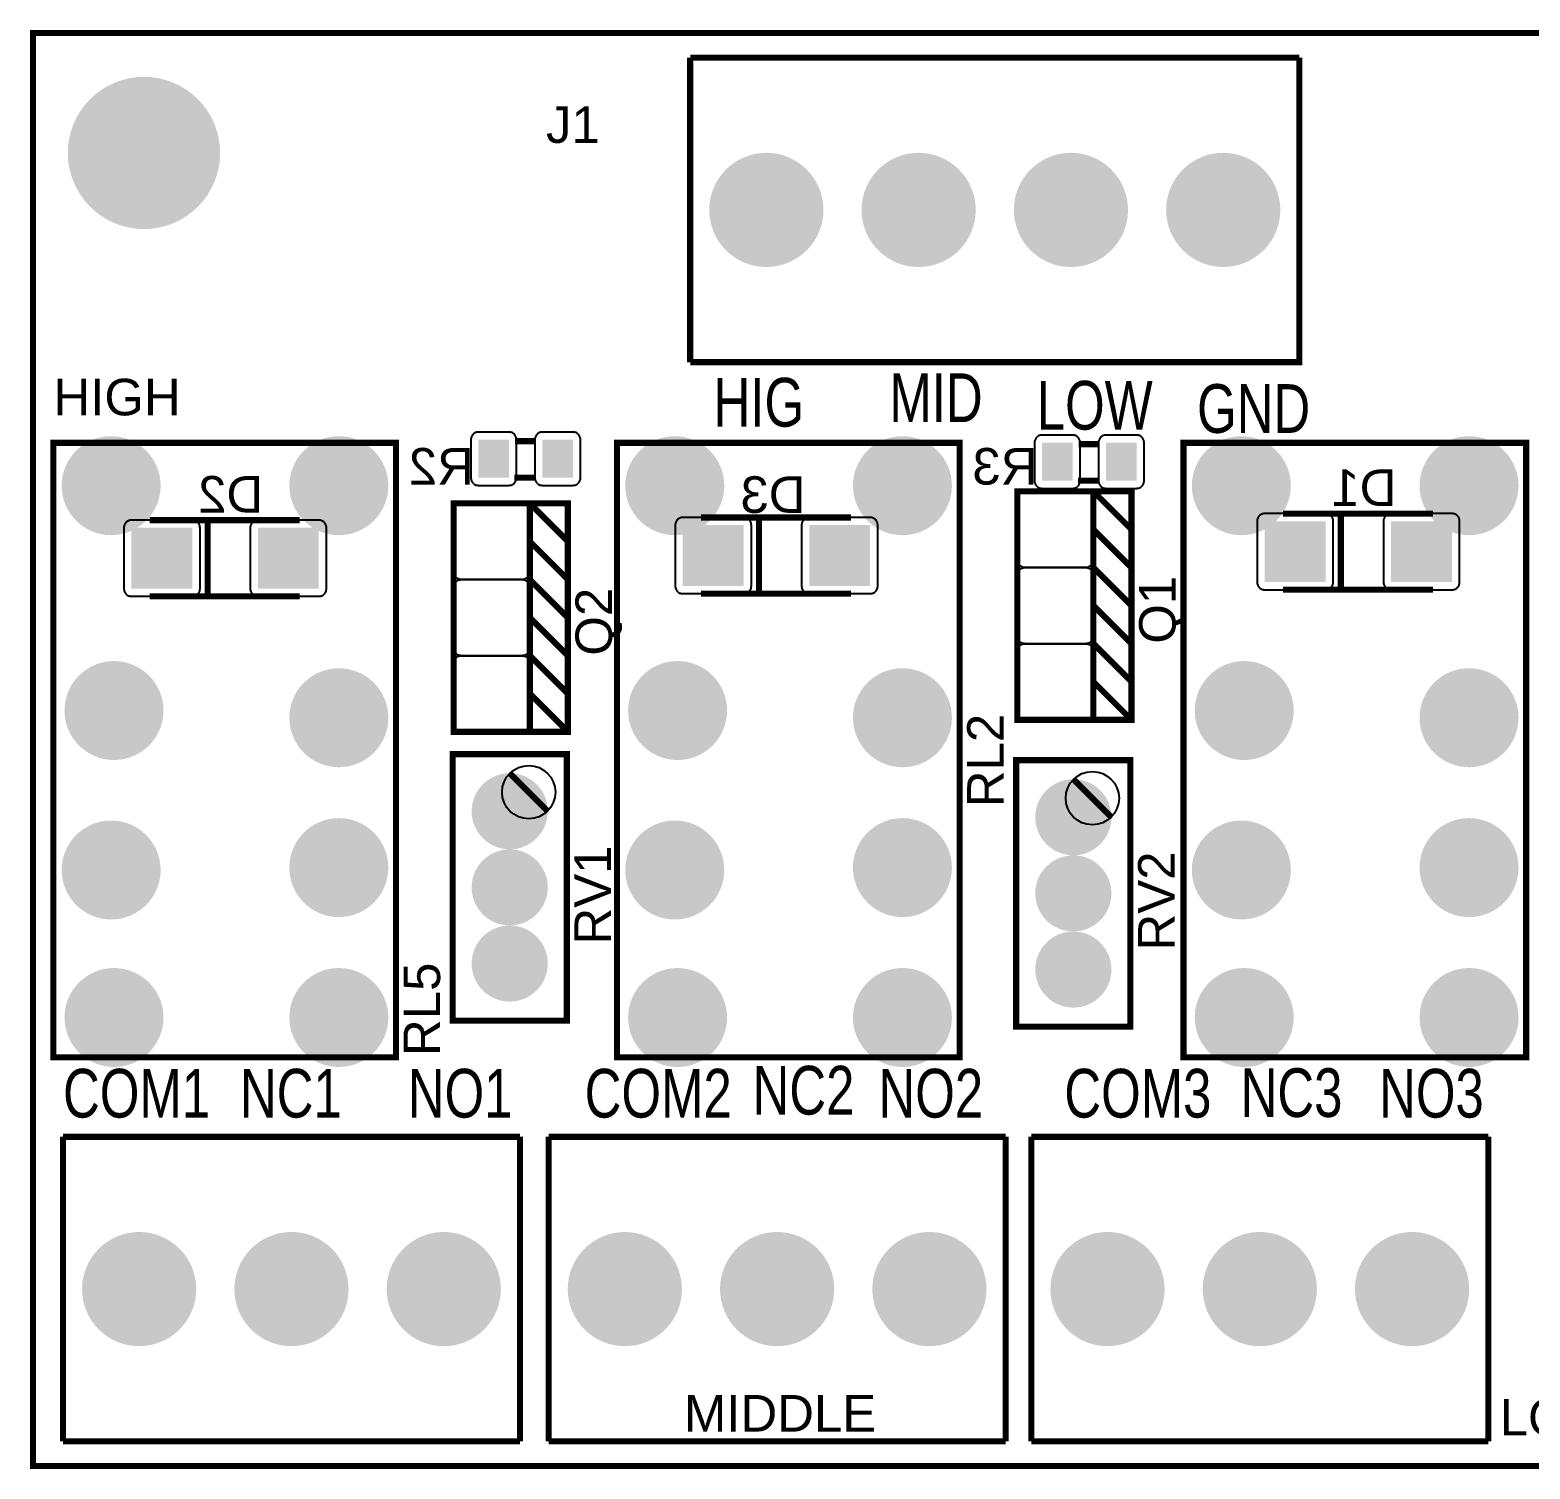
# Model space of a CAD drawing. Header units: inches. Extents: x -1.53 to 1.53, y -0.94 to 0.94.
# Drawn here: x -1.534 to 0.436, y -0.945 to 0.945 of the extents above; entities that cross this region are included whole.
import ezdxf

# ---------------------------------------------------------------- set-up
doc = ezdxf.new("R2010")
doc.units = ezdxf.units.IN
doc.layers.get('0').update_dxf_attribs({"linetype": 'CONTINUOUS'})

# ---------------------------------------------------------------- blocks, each defined once
blk = doc.blocks.new('RPAD')
blk.add_trace([(-0.5, -0.5), (-0.5, 0.5), (0.5, -0.5), (0.5, 0.5)])
blk = doc.blocks.new('EPAD')
at = {"const_width": 0.5}
blk.add_lwpolyline([(-0.25, 0, 1), (0.25, 0, 1)], format="xyb", close=True, dxfattribs=at)

msp = doc.modelspace()

# ---------------------------------------------------------------- linework, layer by layer
at = {"const_width": 0.008}
for points in [[(-1.529528, -0.940945), (1.529528, -0.940945), (1.529528, 0.940945), (-1.529528, 0.940945), (-1.529528, -0.940945)], [(-1.529528, -0.940945), (1.529528, -0.940945), (1.529528, 0.940945), (-1.529528, 0.940945), (-1.529528, -0.940945)], [(-1.529528, -0.940945), (1.529528, -0.940945), (1.529528, 0.940945), (-1.529528, 0.940945), (-1.529528, -0.940945)], [(-0.666535, 0.908661), (-0.666535, 0.508661)], [(0.133465, 0.908661), (0.133465, 0.508661), (-0.666535, 0.508661)], [(-0.666535, 0.908661), (0.133465, 0.908661)], [(-0.666535, 0.908661), (-0.666535, 0.508661)], [(0.133465, 0.908661), (0.133465, 0.508661), (-0.666535, 0.508661)], [(-0.666535, 0.908661), (0.133465, 0.908661)], [(-0.666535, 0.908661), (-0.666535, 0.508661)], [(0.133465, 0.908661), (0.133465, 0.508661), (-0.666535, 0.508661)], [(-0.666535, 0.908661), (0.133465, 0.908661)], [(-1.502953, -0.404331), (-1.052953, -0.404331), (-1.052953, 0.402756), (-1.502953, 0.402756), (-1.502953, -0.404331)], [(-1.502953, -0.404331), (-1.052953, -0.404331), (-1.052953, 0.402756), (-1.502953, 0.402756), (-1.502953, -0.404331)], [(-1.502953, -0.404331), (-1.052953, -0.404331), (-1.052953, 0.402756), (-1.502953, 0.402756), (-1.502953, -0.404331)], [(-0.869551, 0.40489), (-0.896551, 0.40489)], [(-0.869551, 0.40489), (-0.896551, 0.40489)], [(-0.869551, 0.40489), (-0.896551, 0.40489)], [(-0.762795, -0.404331), (-0.312795, -0.404331), (-0.312795, 0.402756), (-0.762795, 0.402756), (-0.762795, -0.404331)], [(-0.762795, -0.404331), (-0.312795, -0.404331), (-0.312795, 0.402756), (-0.762795, 0.402756), (-0.762795, -0.404331)], [(-0.762795, -0.404331), (-0.312795, -0.404331), (-0.312795, 0.402756), (-0.762795, 0.402756), (-0.762795, -0.404331)], [(-0.129394, 0.400953), (-0.156394, 0.400953)], [(-0.129394, 0.400953), (-0.156394, 0.400953)], [(-0.129394, 0.400953), (-0.156394, 0.400953)], [(-0.018701, -0.404331), (0.431299, -0.404331), (0.431299, 0.402756), (-0.018701, 0.402756), (-0.018701, -0.404331)], [(-0.018701, -0.404331), (0.431299, -0.404331), (0.431299, 0.402756), (-0.018701, 0.402756), (-0.018701, -0.404331)], [(-0.018701, -0.404331), (0.431299, -0.404331), (0.431299, 0.402756), (-0.018701, 0.402756), (-0.018701, -0.404331)], [(-0.869551, 0.35689), (-0.897551, 0.35689)], [(-0.869551, 0.35689), (-0.897551, 0.35689)], [(-0.869551, 0.35689), (-0.897551, 0.35689)], [(-0.129394, 0.352953), (-0.157394, 0.352953)], [(-0.129394, 0.352953), (-0.157394, 0.352953)], [(-0.129394, 0.352953), (-0.157394, 0.352953)], [(-0.237008, 0.038976), (-0.137008, 0.038976), (-0.137008, 0.338976), (-0.237008, 0.338976), (-0.237008, 0.038976)], [(-0.237008, 0.038976), (-0.137008, 0.038976), (-0.137008, 0.338976), (-0.237008, 0.338976), (-0.237008, 0.038976)], [(-0.237008, 0.038976), (-0.137008, 0.038976), (-0.137008, 0.338976), (-0.237008, 0.338976), (-0.237008, 0.038976)], [(-0.137008, 0.338976), (-0.087008, 0.338976), (-0.087008, 0.038976), (-0.137008, 0.038976)], [(-0.137008, 0.338976), (-0.087008, 0.288976)], [(-0.137008, 0.338976), (-0.087008, 0.338976), (-0.087008, 0.038976), (-0.137008, 0.038976)], [(-0.137008, 0.338976), (-0.087008, 0.288976)], [(-0.137008, 0.338976), (-0.087008, 0.338976), (-0.087008, 0.038976), (-0.137008, 0.038976)], [(-0.137008, 0.338976), (-0.087008, 0.288976)], [(-0.977165, 0.023228), (-0.877165, 0.023228), (-0.877165, 0.323228), (-0.977165, 0.323228), (-0.977165, 0.023228)], [(-0.977165, 0.023228), (-0.877165, 0.023228), (-0.877165, 0.323228), (-0.977165, 0.323228), (-0.977165, 0.023228)], [(-0.977165, 0.023228), (-0.877165, 0.023228), (-0.877165, 0.323228), (-0.977165, 0.323228), (-0.977165, 0.023228)], [(-0.877165, 0.323228), (-0.827165, 0.323228), (-0.827165, 0.023228), (-0.877165, 0.023228)], [(-0.877165, 0.323228), (-0.827165, 0.273228)], [(-0.877165, 0.323228), (-0.827165, 0.323228), (-0.827165, 0.023228), (-0.877165, 0.023228)], [(-0.877165, 0.323228), (-0.827165, 0.273228)], [(-0.877165, 0.323228), (-0.827165, 0.323228), (-0.827165, 0.023228), (-0.877165, 0.023228)], [(-0.877165, 0.323228), (-0.827165, 0.273228)], [(-1.179236, 0.301181), (-1.376236, 0.301181)], [(-1.179236, 0.301181), (-1.376236, 0.301181)], [(-1.179236, 0.301181), (-1.376236, 0.301181)], [(-1.300236, 0.301181), (-1.300236, 0.201181)], [(-1.300236, 0.301181), (-1.300236, 0.201181)], [(-1.300236, 0.301181), (-1.300236, 0.201181)], [(-0.45522, 0.304724), (-0.65222, 0.304724)], [(-0.45522, 0.304724), (-0.65222, 0.304724)], [(-0.45522, 0.304724), (-0.65222, 0.304724)], [(-0.57622, 0.304724), (-0.57622, 0.204724)], [(-0.57622, 0.304724), (-0.57622, 0.204724)], [(-0.57622, 0.304724), (-0.57622, 0.204724)], [(0.308953, 0.309843), (0.111953, 0.309843)], [(0.308953, 0.309843), (0.111953, 0.309843)], [(0.308953, 0.309843), (0.111953, 0.309843)], [(0.187953, 0.309843), (0.187953, 0.209843)], [(0.187953, 0.309843), (0.187953, 0.209843)], [(0.187953, 0.309843), (0.187953, 0.209843)], [(-0.877165, 0.273228), (-0.827165, 0.223228)], [(-0.877165, 0.273228), (-0.827165, 0.223228)], [(-0.877165, 0.273228), (-0.827165, 0.223228)], [(-0.137008, 0.288976), (-0.087008, 0.238976)], [(-0.137008, 0.288976), (-0.087008, 0.238976)], [(-0.137008, 0.288976), (-0.087008, 0.238976)], [(-0.137008, 0.238976), (-0.087008, 0.188976)], [(-0.137008, 0.238976), (-0.087008, 0.188976)], [(-0.137008, 0.238976), (-0.087008, 0.188976)], [(-0.877165, 0.223228), (-0.827165, 0.173228)], [(-0.877165, 0.223228), (-0.827165, 0.173228)], [(-0.877165, 0.223228), (-0.827165, 0.173228)], [(-1.376236, 0.201181), (-1.179236, 0.201181)], [(-1.376236, 0.201181), (-1.179236, 0.201181)], [(-1.376236, 0.201181), (-1.179236, 0.201181)], [(-0.65222, 0.204724), (-0.45522, 0.204724)], [(-0.65222, 0.204724), (-0.45522, 0.204724)], [(-0.65222, 0.204724), (-0.45522, 0.204724)], [(0.111953, 0.209843), (0.308953, 0.209843)], [(0.111953, 0.209843), (0.308953, 0.209843)], [(0.111953, 0.209843), (0.308953, 0.209843)], [(-0.137008, 0.188976), (-0.087008, 0.138976)], [(-0.137008, 0.188976), (-0.087008, 0.138976)], [(-0.137008, 0.188976), (-0.087008, 0.138976)], [(-0.877165, 0.173228), (-0.827165, 0.123228)], [(-0.877165, 0.173228), (-0.827165, 0.123228)], [(-0.877165, 0.173228), (-0.827165, 0.123228)], [(-0.137008, 0.138976), (-0.087008, 0.088976)], [(-0.137008, 0.138976), (-0.087008, 0.088976)], [(-0.137008, 0.138976), (-0.087008, 0.088976)], [(-0.877165, 0.123228), (-0.827165, 0.073228)], [(-0.877165, 0.123228), (-0.827165, 0.073228)], [(-0.877165, 0.123228), (-0.827165, 0.073228)], [(-0.137008, 0.088976), (-0.087008, 0.038976)], [(-0.137008, 0.088976), (-0.087008, 0.038976)], [(-0.137008, 0.088976), (-0.087008, 0.038976)], [(-0.877165, 0.073228), (-0.827165, 0.023228)], [(-0.877165, 0.073228), (-0.827165, 0.023228)], [(-0.877165, 0.073228), (-0.827165, 0.023228)], [(-0.978543, -0.356102), (-0.828543, -0.356102), (-0.828543, -0.006102), (-0.978543, -0.006102), (-0.978543, -0.356102)], [(-0.978543, -0.356102), (-0.828543, -0.356102), (-0.828543, -0.006102), (-0.978543, -0.006102), (-0.978543, -0.356102)], [(-0.978543, -0.356102), (-0.828543, -0.356102), (-0.828543, -0.006102), (-0.978543, -0.006102), (-0.978543, -0.356102)], [(-0.238386, -0.363976), (-0.088386, -0.363976), (-0.088386, -0.013976), (-0.238386, -0.013976), (-0.238386, -0.363976)], [(-0.238386, -0.363976), (-0.088386, -0.363976), (-0.088386, -0.013976), (-0.238386, -0.013976), (-0.238386, -0.363976)], [(-0.238386, -0.363976), (-0.088386, -0.363976), (-0.088386, -0.013976), (-0.238386, -0.013976), (-0.238386, -0.363976)], [(-0.903543, -0.031102), (-0.853543, -0.081102)], [(-0.903543, -0.031102), (-0.853543, -0.081102)], [(-0.903543, -0.031102), (-0.853543, -0.081102)], [(-0.163386, -0.038976), (-0.113386, -0.088976)], [(-0.163386, -0.038976), (-0.113386, -0.088976)], [(-0.163386, -0.038976), (-0.113386, -0.088976)], [(-1.490157, -0.908661), (-1.490157, -0.508661)], [(-0.890157, -0.508661), (-1.490157, -0.508661)], [(-1.490157, -0.908661), (-1.490157, -0.508661)], [(-0.890157, -0.508661), (-1.490157, -0.508661)], [(-1.490157, -0.908661), (-1.490157, -0.508661)], [(-0.890157, -0.508661), (-1.490157, -0.508661)], [(-0.890157, -0.908661), (-0.890157, -0.508661)], [(-0.890157, -0.908661), (-0.890157, -0.508661)], [(-0.890157, -0.908661), (-0.890157, -0.508661)], [(-0.852362, -0.908661), (-0.852362, -0.508661)], [(-0.252362, -0.508661), (-0.852362, -0.508661)], [(-0.852362, -0.908661), (-0.852362, -0.508661)], [(-0.252362, -0.508661), (-0.852362, -0.508661)], [(-0.852362, -0.908661), (-0.852362, -0.508661)], [(-0.252362, -0.508661), (-0.852362, -0.508661)], [(-0.252362, -0.908661), (-0.252362, -0.508661)], [(-0.252362, -0.908661), (-0.252362, -0.508661)], [(-0.252362, -0.908661), (-0.252362, -0.508661)], [(-0.218504, -0.908661), (-0.218504, -0.508661)], [(0.381496, -0.508661), (-0.218504, -0.508661)], [(-0.218504, -0.908661), (-0.218504, -0.508661)], [(0.381496, -0.508661), (-0.218504, -0.508661)], [(-0.218504, -0.908661), (-0.218504, -0.508661)], [(0.381496, -0.508661), (-0.218504, -0.508661)], [(0.381496, -0.908661), (0.381496, -0.508661)], [(0.381496, -0.908661), (0.381496, -0.508661)], [(0.381496, -0.908661), (0.381496, -0.508661)], [(-1.490157, -0.908661), (-0.890157, -0.908661)], [(-1.490157, -0.908661), (-0.890157, -0.908661)], [(-1.490157, -0.908661), (-0.890157, -0.908661)], [(-0.852362, -0.908661), (-0.252362, -0.908661)], [(-0.852362, -0.908661), (-0.252362, -0.908661)], [(-0.852362, -0.908661), (-0.252362, -0.908661)], [(-0.218504, -0.908661), (0.381496, -0.908661)], [(-0.218504, -0.908661), (0.381496, -0.908661)], [(-0.218504, -0.908661), (0.381496, -0.908661)]]:
    msp.add_lwpolyline(points, dxfattribs=at)
for points in [[(-0.904551, 0.41689), (-0.944551, 0.41689), (-0.945591, 0.416839), (-0.946596, 0.416691), (-0.947563, 0.416449), (-0.948487, 0.416118), (-0.949363, 0.415704), (-0.950187, 0.415209), (-0.950955, 0.414639), (-0.951661, 0.413999), (-0.952301, 0.413293), (-0.95287, 0.412526), (-0.953365, 0.411702), (-0.95378, 0.410825), (-0.95411, 0.409901), (-0.954352, 0.408934), (-0.954501, 0.407929), (-0.954551, 0.40689), (-0.954551, 0.35689), (-0.954501, 0.35585), (-0.954352, 0.354845), (-0.95411, 0.353878), (-0.95378, 0.352954), (-0.953365, 0.352078), (-0.95287, 0.351254), (-0.952301, 0.350487), (-0.951661, 0.34978), (-0.950955, 0.34914), (-0.950187, 0.348571), (-0.949363, 0.348076), (-0.948487, 0.347661), (-0.947563, 0.347331), (-0.946596, 0.347089), (-0.945591, 0.34694), (-0.944551, 0.34689), (-0.904551, 0.34689), (-0.903512, 0.34694), (-0.902507, 0.347089), (-0.90154, 0.347331), (-0.900616, 0.347661), (-0.899739, 0.348076), (-0.898915, 0.348571), (-0.898148, 0.34914), (-0.897442, 0.34978), (-0.896802, 0.350487), (-0.896232, 0.351254), (-0.895738, 0.352078), (-0.895323, 0.352954), (-0.894992, 0.353878), (-0.89475, 0.354845), (-0.894602, 0.35585), (-0.894551, 0.35689), (-0.894551, 0.40689), (-0.894602, 0.407929), (-0.89475, 0.408934), (-0.894992, 0.409901), (-0.895323, 0.410825), (-0.895738, 0.411702), (-0.896232, 0.412526), (-0.896802, 0.413293), (-0.897442, 0.413999), (-0.898148, 0.414639), (-0.898915, 0.415209), (-0.899739, 0.415704), (-0.900616, 0.416118), (-0.90154, 0.416449), (-0.902507, 0.416691), (-0.903512, 0.416839), (-0.904551, 0.41689)], [(-0.820551, 0.41689), (-0.860551, 0.41689), (-0.861591, 0.416839), (-0.862596, 0.416691), (-0.863563, 0.416449), (-0.864487, 0.416118), (-0.865363, 0.415704), (-0.866187, 0.415209), (-0.866955, 0.414639), (-0.867661, 0.413999), (-0.868301, 0.413293), (-0.86887, 0.412526), (-0.869365, 0.411702), (-0.86978, 0.410825), (-0.87011, 0.409901), (-0.870352, 0.408934), (-0.870501, 0.407929), (-0.870551, 0.40689), (-0.870551, 0.35689), (-0.870501, 0.35585), (-0.870352, 0.354845), (-0.87011, 0.353878), (-0.86978, 0.352954), (-0.869365, 0.352078), (-0.86887, 0.351254), (-0.868301, 0.350487), (-0.867661, 0.34978), (-0.866955, 0.34914), (-0.866187, 0.348571), (-0.865363, 0.348076), (-0.864487, 0.347661), (-0.863563, 0.347331), (-0.862596, 0.347089), (-0.861591, 0.34694), (-0.860551, 0.34689), (-0.820551, 0.34689), (-0.819512, 0.34694), (-0.818507, 0.347089), (-0.81754, 0.347331), (-0.816616, 0.347661), (-0.815739, 0.348076), (-0.814915, 0.348571), (-0.814148, 0.34914), (-0.813442, 0.34978), (-0.812802, 0.350487), (-0.812232, 0.351254), (-0.811738, 0.352078), (-0.811323, 0.352954), (-0.810992, 0.353878), (-0.81075, 0.354845), (-0.810602, 0.35585), (-0.810551, 0.35689), (-0.810551, 0.40689), (-0.810602, 0.407929), (-0.81075, 0.408934), (-0.810992, 0.409901), (-0.811323, 0.410825), (-0.811738, 0.411702), (-0.812232, 0.412526), (-0.812802, 0.413293), (-0.813442, 0.413999), (-0.814148, 0.414639), (-0.814915, 0.415209), (-0.815739, 0.415704), (-0.816616, 0.416118), (-0.81754, 0.416449), (-0.818507, 0.416691), (-0.819512, 0.416839), (-0.820551, 0.41689)], [(-0.164394, 0.412953), (-0.204394, 0.412953), (-0.205433, 0.412902), (-0.206438, 0.412754), (-0.207405, 0.412512), (-0.208329, 0.412181), (-0.209206, 0.411767), (-0.21003, 0.411272), (-0.210797, 0.410702), (-0.211503, 0.410062), (-0.212143, 0.409356), (-0.212713, 0.408589), (-0.213207, 0.407765), (-0.213622, 0.406888), (-0.213953, 0.405964), (-0.214195, 0.404997), (-0.214343, 0.403992), (-0.214394, 0.402953), (-0.214394, 0.352953), (-0.214343, 0.351913), (-0.214195, 0.350908), (-0.213953, 0.349941), (-0.213622, 0.349017), (-0.213207, 0.348141), (-0.212713, 0.347317), (-0.212143, 0.34655), (-0.211503, 0.345843), (-0.210797, 0.345203), (-0.21003, 0.344634), (-0.209206, 0.344139), (-0.208329, 0.343724), (-0.207405, 0.343394), (-0.206438, 0.343152), (-0.205433, 0.343003), (-0.204394, 0.342953), (-0.164394, 0.342953), (-0.163354, 0.343003), (-0.162349, 0.343152), (-0.161382, 0.343394), (-0.160458, 0.343724), (-0.159582, 0.344139), (-0.158758, 0.344634), (-0.15799, 0.345203), (-0.157284, 0.345843), (-0.156644, 0.34655), (-0.156075, 0.347317), (-0.15558, 0.348141), (-0.155165, 0.349017), (-0.154835, 0.349941), (-0.154593, 0.350908), (-0.154444, 0.351913), (-0.154394, 0.352953), (-0.154394, 0.402953), (-0.154444, 0.403992), (-0.154593, 0.404997), (-0.154835, 0.405964), (-0.155165, 0.406888), (-0.15558, 0.407765), (-0.156075, 0.408589), (-0.156644, 0.409356), (-0.157284, 0.410062), (-0.15799, 0.410702), (-0.158758, 0.411272), (-0.159582, 0.411767), (-0.160458, 0.412181), (-0.161382, 0.412512), (-0.162349, 0.412754), (-0.163354, 0.412902), (-0.164394, 0.412953)], [(-0.080394, 0.412953), (-0.120394, 0.412953), (-0.121433, 0.412902), (-0.122438, 0.412754), (-0.123405, 0.412512), (-0.124329, 0.412181), (-0.125206, 0.411767), (-0.12603, 0.411272), (-0.126797, 0.410702), (-0.127503, 0.410062), (-0.128143, 0.409356), (-0.128713, 0.408589), (-0.129207, 0.407765), (-0.129622, 0.406888), (-0.129953, 0.405964), (-0.130195, 0.404997), (-0.130343, 0.403992), (-0.130394, 0.402953), (-0.130394, 0.352953), (-0.130343, 0.351913), (-0.130195, 0.350908), (-0.129953, 0.349941), (-0.129622, 0.349017), (-0.129207, 0.348141), (-0.128713, 0.347317), (-0.128143, 0.34655), (-0.127503, 0.345843), (-0.126797, 0.345203), (-0.12603, 0.344634), (-0.125206, 0.344139), (-0.124329, 0.343724), (-0.123405, 0.343394), (-0.122438, 0.343152), (-0.121433, 0.343003), (-0.120394, 0.342953), (-0.080394, 0.342953), (-0.079354, 0.343003), (-0.078349, 0.343152), (-0.077382, 0.343394), (-0.076458, 0.343724), (-0.075582, 0.344139), (-0.074758, 0.344634), (-0.07399, 0.345203), (-0.073284, 0.345843), (-0.072644, 0.34655), (-0.072075, 0.347317), (-0.07158, 0.348141), (-0.071165, 0.349017), (-0.070835, 0.349941), (-0.070593, 0.350908), (-0.070444, 0.351913), (-0.070394, 0.352953), (-0.070394, 0.402953), (-0.070444, 0.403992), (-0.070593, 0.404997), (-0.070835, 0.405964), (-0.071165, 0.406888), (-0.07158, 0.407765), (-0.072075, 0.408589), (-0.072644, 0.409356), (-0.073284, 0.410062), (-0.07399, 0.410702), (-0.074758, 0.411272), (-0.075582, 0.411767), (-0.076458, 0.412181), (-0.077382, 0.412512), (-0.078349, 0.412754), (-0.079354, 0.412902), (-0.080394, 0.412953)], [(-0.137008, 0.328976), (-0.137008, 0.248976), (-0.137058, 0.247937), (-0.137207, 0.246932), (-0.137449, 0.245965), (-0.13778, 0.245041), (-0.138194, 0.244165), (-0.138689, 0.243341), (-0.139258, 0.242573), (-0.139898, 0.241867), (-0.140605, 0.241227), (-0.141372, 0.240657), (-0.142196, 0.240163), (-0.143072, 0.239748), (-0.143996, 0.239417), (-0.144963, 0.239175), (-0.145969, 0.239027), (-0.147008, 0.238976), (-0.227008, 0.238976), (-0.228047, 0.239027), (-0.229052, 0.239175), (-0.230019, 0.239417), (-0.230943, 0.239748), (-0.23182, 0.240163), (-0.232644, 0.240657), (-0.233411, 0.241227), (-0.234117, 0.241867), (-0.234757, 0.242573), (-0.235327, 0.243341), (-0.235822, 0.244165), (-0.236236, 0.245041), (-0.236567, 0.245965), (-0.236809, 0.246932), (-0.236957, 0.247937), (-0.237008, 0.248976), (-0.237008, 0.328976), (-0.236957, 0.330016), (-0.236809, 0.331021), (-0.236567, 0.331988), (-0.236236, 0.332912), (-0.235822, 0.333788), (-0.235327, 0.334612), (-0.234757, 0.33538), (-0.234117, 0.336086), (-0.233411, 0.336726), (-0.232644, 0.337295), (-0.23182, 0.33779), (-0.230943, 0.338205), (-0.230019, 0.338535), (-0.229052, 0.338778), (-0.228047, 0.338926), (-0.227008, 0.338976), (-0.147008, 0.338976), (-0.145969, 0.338926), (-0.144963, 0.338778), (-0.143996, 0.338535), (-0.143072, 0.338205), (-0.142196, 0.33779), (-0.141372, 0.337295), (-0.140605, 0.336726), (-0.139898, 0.336086), (-0.139258, 0.33538), (-0.138689, 0.334612), (-0.138194, 0.333788), (-0.13778, 0.332912), (-0.137449, 0.331988), (-0.137207, 0.331021), (-0.137058, 0.330016), (-0.137008, 0.328976)], [(-0.877165, 0.313228), (-0.877165, 0.233228), (-0.877216, 0.232189), (-0.877364, 0.231184), (-0.877606, 0.230217), (-0.877937, 0.229293), (-0.878352, 0.228417), (-0.878846, 0.227593), (-0.879416, 0.226825), (-0.880056, 0.226119), (-0.880762, 0.225479), (-0.88153, 0.224909), (-0.882354, 0.224415), (-0.88323, 0.224), (-0.884154, 0.223669), (-0.885121, 0.223427), (-0.886126, 0.223279), (-0.887165, 0.223228), (-0.967165, 0.223228), (-0.968205, 0.223279), (-0.96921, 0.223427), (-0.970177, 0.223669), (-0.971101, 0.224), (-0.971977, 0.224415), (-0.972801, 0.224909), (-0.973569, 0.225479), (-0.974275, 0.226119), (-0.974915, 0.226825), (-0.975484, 0.227593), (-0.975979, 0.228417), (-0.976394, 0.229293), (-0.976724, 0.230217), (-0.976967, 0.231184), (-0.977115, 0.232189), (-0.977165, 0.233228), (-0.977165, 0.313228), (-0.977115, 0.314268), (-0.976967, 0.315273), (-0.976724, 0.31624), (-0.976394, 0.317164), (-0.975979, 0.31804), (-0.975484, 0.318864), (-0.974915, 0.319632), (-0.974275, 0.320338), (-0.973569, 0.320978), (-0.972801, 0.321547), (-0.971977, 0.322042), (-0.971101, 0.322457), (-0.970177, 0.322787), (-0.96921, 0.32303), (-0.968205, 0.323178), (-0.967165, 0.323228), (-0.887165, 0.323228), (-0.886126, 0.323178), (-0.885121, 0.32303), (-0.884154, 0.322787), (-0.88323, 0.322457), (-0.882354, 0.322042), (-0.88153, 0.321547), (-0.880762, 0.320978), (-0.880056, 0.320338), (-0.879416, 0.319632), (-0.878846, 0.318864), (-0.878352, 0.31804), (-0.877937, 0.317164), (-0.877606, 0.31624), (-0.877364, 0.315273), (-0.877216, 0.314268), (-0.877165, 0.313228)], [(-1.320236, 0.301181), (-1.400236, 0.301181), (-1.401276, 0.301131), (-1.402281, 0.300982), (-1.403248, 0.30074), (-1.404172, 0.300409), (-1.405048, 0.299995), (-1.405872, 0.2995), (-1.40664, 0.298931), (-1.407346, 0.298291), (-1.407986, 0.297584), (-1.408555, 0.296817), (-1.40905, 0.295993), (-1.409465, 0.295117), (-1.409795, 0.294193), (-1.410037, 0.293226), (-1.410186, 0.29222), (-1.410236, 0.291181), (-1.410236, 0.211181), (-1.410186, 0.210142), (-1.410037, 0.209137), (-1.409795, 0.20817), (-1.409465, 0.207246), (-1.40905, 0.206369), (-1.408555, 0.205545), (-1.407986, 0.204778), (-1.407346, 0.204072), (-1.40664, 0.203431), (-1.405872, 0.202862), (-1.405048, 0.202367), (-1.404172, 0.201953), (-1.403248, 0.201622), (-1.402281, 0.20138), (-1.401276, 0.201231), (-1.400236, 0.201181), (-1.320236, 0.201181), (-1.319197, 0.201231), (-1.318192, 0.20138), (-1.317225, 0.201622), (-1.316301, 0.201953), (-1.315424, 0.202367), (-1.3146, 0.202862), (-1.313833, 0.203431), (-1.313127, 0.204072), (-1.312487, 0.204778), (-1.311917, 0.205545), (-1.311423, 0.206369), (-1.311008, 0.207246), (-1.310677, 0.20817), (-1.310435, 0.209137), (-1.310287, 0.210142), (-1.310236, 0.211181), (-1.310236, 0.291181), (-1.310287, 0.29222), (-1.310435, 0.293226), (-1.310677, 0.294193), (-1.311008, 0.295117), (-1.311423, 0.295993), (-1.311917, 0.296817), (-1.312487, 0.297584), (-1.313127, 0.298291), (-1.313833, 0.298931), (-1.3146, 0.2995), (-1.315424, 0.299995), (-1.316301, 0.300409), (-1.317225, 0.30074), (-1.318192, 0.300982), (-1.319197, 0.301131), (-1.320236, 0.301181)], [(-1.154236, 0.301181), (-1.234236, 0.301181), (-1.235276, 0.301131), (-1.236281, 0.300982), (-1.237248, 0.30074), (-1.238172, 0.300409), (-1.239048, 0.299995), (-1.239872, 0.2995), (-1.24064, 0.298931), (-1.241346, 0.298291), (-1.241986, 0.297584), (-1.242555, 0.296817), (-1.24305, 0.295993), (-1.243465, 0.295117), (-1.243795, 0.294193), (-1.244037, 0.293226), (-1.244186, 0.29222), (-1.244236, 0.291181), (-1.244236, 0.211181), (-1.244186, 0.210142), (-1.244037, 0.209137), (-1.243795, 0.20817), (-1.243465, 0.207246), (-1.24305, 0.206369), (-1.242555, 0.205545), (-1.241986, 0.204778), (-1.241346, 0.204072), (-1.24064, 0.203431), (-1.239872, 0.202862), (-1.239048, 0.202367), (-1.238172, 0.201953), (-1.237248, 0.201622), (-1.236281, 0.20138), (-1.235276, 0.201231), (-1.234236, 0.201181), (-1.154236, 0.201181), (-1.153197, 0.201231), (-1.152192, 0.20138), (-1.151225, 0.201622), (-1.150301, 0.201953), (-1.149424, 0.202367), (-1.1486, 0.202862), (-1.147833, 0.203431), (-1.147127, 0.204072), (-1.146487, 0.204778), (-1.145917, 0.205545), (-1.145423, 0.206369), (-1.145008, 0.207246), (-1.144677, 0.20817), (-1.144435, 0.209137), (-1.144287, 0.210142), (-1.144236, 0.211181), (-1.144236, 0.291181), (-1.144287, 0.29222), (-1.144435, 0.293226), (-1.144677, 0.294193), (-1.145008, 0.295117), (-1.145423, 0.295993), (-1.145917, 0.296817), (-1.146487, 0.297584), (-1.147127, 0.298291), (-1.147833, 0.298931), (-1.1486, 0.2995), (-1.149424, 0.299995), (-1.150301, 0.300409), (-1.151225, 0.30074), (-1.152192, 0.300982), (-1.153197, 0.301131), (-1.154236, 0.301181)], [(-0.59622, 0.304724), (-0.67622, 0.304724), (-0.67726, 0.304674), (-0.678265, 0.304526), (-0.679232, 0.304283), (-0.680156, 0.303953), (-0.681032, 0.303538), (-0.681856, 0.303043), (-0.682624, 0.302474), (-0.68333, 0.301834), (-0.68397, 0.301128), (-0.684539, 0.30036), (-0.685034, 0.299536), (-0.685449, 0.29866), (-0.68578, 0.297736), (-0.686022, 0.296769), (-0.68617, 0.295764), (-0.68622, 0.294724), (-0.68622, 0.214724), (-0.68617, 0.213685), (-0.686022, 0.21268), (-0.68578, 0.211713), (-0.685449, 0.210789), (-0.685034, 0.209913), (-0.684539, 0.209089), (-0.68397, 0.208321), (-0.68333, 0.207615), (-0.682624, 0.206975), (-0.681856, 0.206406), (-0.681032, 0.205911), (-0.680156, 0.205496), (-0.679232, 0.205165), (-0.678265, 0.204923), (-0.67726, 0.204775), (-0.67622, 0.204724), (-0.59622, 0.204724), (-0.595181, 0.204775), (-0.594176, 0.204923), (-0.593209, 0.205165), (-0.592285, 0.205496), (-0.591409, 0.205911), (-0.590585, 0.206406), (-0.589817, 0.206975), (-0.589111, 0.207615), (-0.588471, 0.208321), (-0.587902, 0.209089), (-0.587407, 0.209913), (-0.586992, 0.210789), (-0.586661, 0.211713), (-0.586419, 0.21268), (-0.586271, 0.213685), (-0.58622, 0.214724), (-0.58622, 0.294724), (-0.586271, 0.295764), (-0.586419, 0.296769), (-0.586661, 0.297736), (-0.586992, 0.29866), (-0.587407, 0.299536), (-0.587902, 0.30036), (-0.588471, 0.301128), (-0.589111, 0.301834), (-0.589817, 0.302474), (-0.590585, 0.303043), (-0.591409, 0.303538), (-0.592285, 0.303953), (-0.593209, 0.304283), (-0.594176, 0.304526), (-0.595181, 0.304674), (-0.59622, 0.304724)], [(-0.43022, 0.304724), (-0.51022, 0.304724), (-0.51126, 0.304674), (-0.512265, 0.304526), (-0.513232, 0.304283), (-0.514156, 0.303953), (-0.515032, 0.303538), (-0.515856, 0.303043), (-0.516624, 0.302474), (-0.51733, 0.301834), (-0.51797, 0.301128), (-0.518539, 0.30036), (-0.519034, 0.299536), (-0.519449, 0.29866), (-0.51978, 0.297736), (-0.520022, 0.296769), (-0.52017, 0.295764), (-0.52022, 0.294724), (-0.52022, 0.214724), (-0.52017, 0.213685), (-0.520022, 0.21268), (-0.51978, 0.211713), (-0.519449, 0.210789), (-0.519034, 0.209913), (-0.518539, 0.209089), (-0.51797, 0.208321), (-0.51733, 0.207615), (-0.516624, 0.206975), (-0.515856, 0.206406), (-0.515032, 0.205911), (-0.514156, 0.205496), (-0.513232, 0.205165), (-0.512265, 0.204923), (-0.51126, 0.204775), (-0.51022, 0.204724), (-0.43022, 0.204724), (-0.429181, 0.204775), (-0.428176, 0.204923), (-0.427209, 0.205165), (-0.426285, 0.205496), (-0.425409, 0.205911), (-0.424585, 0.206406), (-0.423817, 0.206975), (-0.423111, 0.207615), (-0.422471, 0.208321), (-0.421902, 0.209089), (-0.421407, 0.209913), (-0.420992, 0.210789), (-0.420661, 0.211713), (-0.420419, 0.21268), (-0.420271, 0.213685), (-0.42022, 0.214724), (-0.42022, 0.294724), (-0.420271, 0.295764), (-0.420419, 0.296769), (-0.420661, 0.297736), (-0.420992, 0.29866), (-0.421407, 0.299536), (-0.421902, 0.30036), (-0.422471, 0.301128), (-0.423111, 0.301834), (-0.423817, 0.302474), (-0.424585, 0.303043), (-0.425409, 0.303538), (-0.426285, 0.303953), (-0.427209, 0.304283), (-0.428176, 0.304526), (-0.429181, 0.304674), (-0.43022, 0.304724)], [(0.167953, 0.309843), (0.087953, 0.309843), (0.086913, 0.309792), (0.085908, 0.309644), (0.084941, 0.309402), (0.084017, 0.309071), (0.083141, 0.308656), (0.082317, 0.308161), (0.081549, 0.307592), (0.080843, 0.306952), (0.080203, 0.306246), (0.079634, 0.305478), (0.079139, 0.304654), (0.078724, 0.303778), (0.078394, 0.302854), (0.078152, 0.301887), (0.078003, 0.300882), (0.077953, 0.299843), (0.077953, 0.219843), (0.078003, 0.218803), (0.078152, 0.217798), (0.078394, 0.216831), (0.078724, 0.215907), (0.079139, 0.215031), (0.079634, 0.214207), (0.080203, 0.213439), (0.080843, 0.212733), (0.081549, 0.212093), (0.082317, 0.211524), (0.083141, 0.211029), (0.084017, 0.210614), (0.084941, 0.210283), (0.085908, 0.210041), (0.086913, 0.209893), (0.087953, 0.209843), (0.167953, 0.209843), (0.168992, 0.209893), (0.169997, 0.210041), (0.170964, 0.210283), (0.171888, 0.210614), (0.172765, 0.211029), (0.173589, 0.211524), (0.174356, 0.212093), (0.175062, 0.212733), (0.175702, 0.213439), (0.176272, 0.214207), (0.176766, 0.215031), (0.177181, 0.215907), (0.177512, 0.216831), (0.177754, 0.217798), (0.177902, 0.218803), (0.177953, 0.219843), (0.177953, 0.299843), (0.177902, 0.300882), (0.177754, 0.301887), (0.177512, 0.302854), (0.177181, 0.303778), (0.176766, 0.304654), (0.176272, 0.305478), (0.175702, 0.306246), (0.175062, 0.306952), (0.174356, 0.307592), (0.173589, 0.308161), (0.172765, 0.308656), (0.171888, 0.309071), (0.170964, 0.309402), (0.169997, 0.309644), (0.168992, 0.309792), (0.167953, 0.309843)], [(0.333953, 0.309843), (0.253953, 0.309843), (0.252913, 0.309792), (0.251908, 0.309644), (0.250941, 0.309402), (0.250017, 0.309071), (0.249141, 0.308656), (0.248317, 0.308161), (0.247549, 0.307592), (0.246843, 0.306952), (0.246203, 0.306246), (0.245634, 0.305478), (0.245139, 0.304654), (0.244724, 0.303778), (0.244394, 0.302854), (0.244152, 0.301887), (0.244003, 0.300882), (0.243953, 0.299843), (0.243953, 0.219843), (0.244003, 0.218803), (0.244152, 0.217798), (0.244394, 0.216831), (0.244724, 0.215907), (0.245139, 0.215031), (0.245634, 0.214207), (0.246203, 0.213439), (0.246843, 0.212733), (0.247549, 0.212093), (0.248317, 0.211524), (0.249141, 0.211029), (0.250017, 0.210614), (0.250941, 0.210283), (0.251908, 0.210041), (0.252913, 0.209893), (0.253953, 0.209843), (0.333953, 0.209843), (0.334992, 0.209893), (0.335997, 0.210041), (0.336964, 0.210283), (0.337888, 0.210614), (0.338765, 0.211029), (0.339589, 0.211524), (0.340356, 0.212093), (0.341062, 0.212733), (0.341702, 0.213439), (0.342272, 0.214207), (0.342766, 0.215031), (0.343181, 0.215907), (0.343512, 0.216831), (0.343754, 0.217798), (0.343902, 0.218803), (0.343953, 0.219843), (0.343953, 0.299843), (0.343902, 0.300882), (0.343754, 0.301887), (0.343512, 0.302854), (0.343181, 0.303778), (0.342766, 0.304654), (0.342272, 0.305478), (0.341702, 0.306246), (0.341062, 0.306952), (0.340356, 0.307592), (0.339589, 0.308161), (0.338765, 0.308656), (0.337888, 0.309071), (0.336964, 0.309402), (0.335997, 0.309644), (0.334992, 0.309792), (0.333953, 0.309843)], [(-0.137008, 0.228976), (-0.137008, 0.148976), (-0.137058, 0.147937), (-0.137207, 0.146932), (-0.137449, 0.145965), (-0.13778, 0.145041), (-0.138194, 0.144165), (-0.138689, 0.143341), (-0.139258, 0.142573), (-0.139898, 0.141867), (-0.140605, 0.141227), (-0.141372, 0.140657), (-0.142196, 0.140163), (-0.143072, 0.139748), (-0.143996, 0.139417), (-0.144963, 0.139175), (-0.145969, 0.139027), (-0.147008, 0.138976), (-0.227008, 0.138976), (-0.228047, 0.139027), (-0.229052, 0.139175), (-0.230019, 0.139417), (-0.230943, 0.139748), (-0.23182, 0.140163), (-0.232644, 0.140657), (-0.233411, 0.141227), (-0.234117, 0.141867), (-0.234757, 0.142573), (-0.235327, 0.143341), (-0.235822, 0.144165), (-0.236236, 0.145041), (-0.236567, 0.145965), (-0.236809, 0.146932), (-0.236957, 0.147937), (-0.237008, 0.148976), (-0.237008, 0.228976), (-0.236957, 0.230016), (-0.236809, 0.231021), (-0.236567, 0.231988), (-0.236236, 0.232912), (-0.235822, 0.233788), (-0.235327, 0.234612), (-0.234757, 0.23538), (-0.234117, 0.236086), (-0.233411, 0.236726), (-0.232644, 0.237295), (-0.23182, 0.23779), (-0.230943, 0.238205), (-0.230019, 0.238535), (-0.229052, 0.238778), (-0.228047, 0.238926), (-0.227008, 0.238976), (-0.147008, 0.238976), (-0.145969, 0.238926), (-0.144963, 0.238778), (-0.143996, 0.238535), (-0.143072, 0.238205), (-0.142196, 0.23779), (-0.141372, 0.237295), (-0.140605, 0.236726), (-0.139898, 0.236086), (-0.139258, 0.23538), (-0.138689, 0.234612), (-0.138194, 0.233788), (-0.13778, 0.232912), (-0.137449, 0.231988), (-0.137207, 0.231021), (-0.137058, 0.230016), (-0.137008, 0.228976)], [(-0.877165, 0.213228), (-0.877165, 0.133228), (-0.877216, 0.132189), (-0.877364, 0.131184), (-0.877606, 0.130217), (-0.877937, 0.129293), (-0.878352, 0.128417), (-0.878846, 0.127593), (-0.879416, 0.126825), (-0.880056, 0.126119), (-0.880762, 0.125479), (-0.88153, 0.124909), (-0.882354, 0.124415), (-0.88323, 0.124), (-0.884154, 0.123669), (-0.885121, 0.123427), (-0.886126, 0.123279), (-0.887165, 0.123228), (-0.967165, 0.123228), (-0.968205, 0.123279), (-0.96921, 0.123427), (-0.970177, 0.123669), (-0.971101, 0.124), (-0.971977, 0.124415), (-0.972801, 0.124909), (-0.973569, 0.125479), (-0.974275, 0.126119), (-0.974915, 0.126825), (-0.975484, 0.127593), (-0.975979, 0.128417), (-0.976394, 0.129293), (-0.976724, 0.130217), (-0.976967, 0.131184), (-0.977115, 0.132189), (-0.977165, 0.133228), (-0.977165, 0.213228), (-0.977115, 0.214268), (-0.976967, 0.215273), (-0.976724, 0.21624), (-0.976394, 0.217164), (-0.975979, 0.21804), (-0.975484, 0.218864), (-0.974915, 0.219632), (-0.974275, 0.220338), (-0.973569, 0.220978), (-0.972801, 0.221547), (-0.971977, 0.222042), (-0.971101, 0.222457), (-0.970177, 0.222787), (-0.96921, 0.22303), (-0.968205, 0.223178), (-0.967165, 0.223228), (-0.887165, 0.223228), (-0.886126, 0.223178), (-0.885121, 0.22303), (-0.884154, 0.222787), (-0.88323, 0.222457), (-0.882354, 0.222042), (-0.88153, 0.221547), (-0.880762, 0.220978), (-0.880056, 0.220338), (-0.879416, 0.219632), (-0.878846, 0.218864), (-0.878352, 0.21804), (-0.877937, 0.217164), (-0.877606, 0.21624), (-0.877364, 0.215273), (-0.877216, 0.214268), (-0.877165, 0.213228)], [(-0.137008, 0.128976), (-0.137008, 0.048976), (-0.137058, 0.047937), (-0.137207, 0.046932), (-0.137449, 0.045965), (-0.13778, 0.045041), (-0.138194, 0.044165), (-0.138689, 0.043341), (-0.139258, 0.042573), (-0.139898, 0.041867), (-0.140605, 0.041227), (-0.141372, 0.040657), (-0.142196, 0.040163), (-0.143072, 0.039748), (-0.143996, 0.039417), (-0.144963, 0.039175), (-0.145969, 0.039027), (-0.147008, 0.038976), (-0.227008, 0.038976), (-0.228047, 0.039027), (-0.229052, 0.039175), (-0.230019, 0.039417), (-0.230943, 0.039748), (-0.23182, 0.040163), (-0.232644, 0.040657), (-0.233411, 0.041227), (-0.234117, 0.041867), (-0.234757, 0.042573), (-0.235327, 0.043341), (-0.235822, 0.044165), (-0.236236, 0.045041), (-0.236567, 0.045965), (-0.236809, 0.046932), (-0.236957, 0.047937), (-0.237008, 0.048976), (-0.237008, 0.128976), (-0.236957, 0.130016), (-0.236809, 0.131021), (-0.236567, 0.131988), (-0.236236, 0.132912), (-0.235822, 0.133788), (-0.235327, 0.134612), (-0.234757, 0.13538), (-0.234117, 0.136086), (-0.233411, 0.136726), (-0.232644, 0.137295), (-0.23182, 0.13779), (-0.230943, 0.138205), (-0.230019, 0.138535), (-0.229052, 0.138778), (-0.228047, 0.138926), (-0.227008, 0.138976), (-0.147008, 0.138976), (-0.145969, 0.138926), (-0.144963, 0.138778), (-0.143996, 0.138535), (-0.143072, 0.138205), (-0.142196, 0.13779), (-0.141372, 0.137295), (-0.140605, 0.136726), (-0.139898, 0.136086), (-0.139258, 0.13538), (-0.138689, 0.134612), (-0.138194, 0.133788), (-0.13778, 0.132912), (-0.137449, 0.131988), (-0.137207, 0.131021), (-0.137058, 0.130016), (-0.137008, 0.128976)], [(-0.877165, 0.113228), (-0.877165, 0.033228), (-0.877216, 0.032189), (-0.877364, 0.031184), (-0.877606, 0.030217), (-0.877937, 0.029293), (-0.878352, 0.028417), (-0.878846, 0.027593), (-0.879416, 0.026825), (-0.880056, 0.026119), (-0.880762, 0.025479), (-0.88153, 0.024909), (-0.882354, 0.024415), (-0.88323, 0.024), (-0.884154, 0.023669), (-0.885121, 0.023427), (-0.886126, 0.023279), (-0.887165, 0.023228), (-0.967165, 0.023228), (-0.968205, 0.023279), (-0.96921, 0.023427), (-0.970177, 0.023669), (-0.971101, 0.024), (-0.971977, 0.024415), (-0.972801, 0.024909), (-0.973569, 0.025479), (-0.974275, 0.026119), (-0.974915, 0.026825), (-0.975484, 0.027593), (-0.975979, 0.028417), (-0.976394, 0.029293), (-0.976724, 0.030217), (-0.976967, 0.031184), (-0.977115, 0.032189), (-0.977165, 0.033228), (-0.977165, 0.113228), (-0.977115, 0.114268), (-0.976967, 0.115273), (-0.976724, 0.11624), (-0.976394, 0.117164), (-0.975979, 0.11804), (-0.975484, 0.118864), (-0.974915, 0.119632), (-0.974275, 0.120338), (-0.973569, 0.120978), (-0.972801, 0.121547), (-0.971977, 0.122042), (-0.971101, 0.122457), (-0.970177, 0.122787), (-0.96921, 0.12303), (-0.968205, 0.123178), (-0.967165, 0.123228), (-0.887165, 0.123228), (-0.886126, 0.123178), (-0.885121, 0.12303), (-0.884154, 0.122787), (-0.88323, 0.122457), (-0.882354, 0.122042), (-0.88153, 0.121547), (-0.880762, 0.120978), (-0.880056, 0.120338), (-0.879416, 0.119632), (-0.878846, 0.118864), (-0.878352, 0.11804), (-0.877937, 0.117164), (-0.877606, 0.11624), (-0.877364, 0.115273), (-0.877216, 0.114268), (-0.877165, 0.113228)]]:
    msp.add_lwpolyline(points, close=True)
for centre in [(-0.878543, -0.056102), (-0.878543, -0.056102), (-0.878543, -0.056102), (-0.138386, -0.063976), (-0.138386, -0.063976), (-0.138386, -0.063976)]:
    msp.add_circle(centre, 0.035)

# ---------------------------------------------------------------- block references
for name, p, xscale, yscale in [('EPAD', (-1.383858, 0.783465), 0.2, 0.2), ('EPAD', (-0.566535, 0.708661), 0.15, 0.15), ('EPAD', (-0.366535, 0.708661), 0.15, 0.15), ('EPAD', (-0.166535, 0.708661), 0.15, 0.15), ('EPAD', (0.033465, 0.708661), 0.15, 0.15), ('EPAD', (-1.426953, 0.346457), 0.13, 0.13), ('EPAD', (-1.127953, 0.346457), 0.13, 0.13), ('RPAD', (-0.924551, 0.38189), 0.04, 0.05), ('RPAD', (-0.840551, 0.38189), 0.04, 0.05), ('EPAD', (-0.686795, 0.346457), 0.13, 0.13), ('EPAD', (-0.387795, 0.346457), 0.13, 0.13), ('RPAD', (-0.184394, 0.377953), 0.04, 0.05), ('RPAD', (-0.100394, 0.377953), 0.04, 0.05), ('EPAD', (0.057299, 0.346457), 0.13, 0.13), ('EPAD', (0.356299, 0.346457), 0.13, 0.13), ('RPAD', (0.127953, 0.259843), 0.08, 0.08), ('RPAD', (0.293953, 0.259843), 0.08, 0.08), ('RPAD', (-1.360236, 0.251181), 0.08, 0.08), ('RPAD', (-1.194236, 0.251181), 0.08, 0.08), ('RPAD', (-0.63622, 0.254724), 0.08, 0.08), ('RPAD', (-0.47022, 0.254724), 0.08, 0.08), ('EPAD', (-1.423228, 0.051181), 0.13, 0.13), ('EPAD', (-1.127953, 0.041732), 0.13, 0.13), ('EPAD', (-0.683071, 0.051181), 0.13, 0.13), ('EPAD', (-0.387795, 0.041732), 0.13, 0.13), ('EPAD', (0.061024, 0.051181), 0.13, 0.13), ('EPAD', (0.356299, 0.041732), 0.13, 0.13), ('EPAD', (-0.903543, -0.081102), 0.1, 0.1), ('EPAD', (-0.163386, -0.088976), 0.1, 0.1), ('EPAD', (-1.426953, -0.158268), 0.13, 0.13), ('EPAD', (-1.127953, -0.155118), 0.13, 0.13), ('EPAD', (-0.686795, -0.158268), 0.13, 0.13), ('EPAD', (-0.387795, -0.155118), 0.13, 0.13), ('EPAD', (0.057299, -0.158268), 0.13, 0.13), ('EPAD', (0.356299, -0.155118), 0.13, 0.13), ('EPAD', (-0.903543, -0.181102), 0.1, 0.1), ('EPAD', (-0.163386, -0.188976), 0.1, 0.1), ('EPAD', (-0.903543, -0.281102), 0.1, 0.1), ('EPAD', (-0.163386, -0.288976), 0.1, 0.1), ('EPAD', (-1.423228, -0.351969), 0.13, 0.13), ('EPAD', (-1.127953, -0.351969), 0.13, 0.13), ('EPAD', (-0.683071, -0.351969), 0.13, 0.13), ('EPAD', (-0.387795, -0.351969), 0.13, 0.13), ('EPAD', (0.061024, -0.351969), 0.13, 0.13), ('EPAD', (0.356299, -0.351969), 0.13, 0.13), ('EPAD', (-1.390157, -0.708661), 0.15, 0.15), ('EPAD', (-1.190157, -0.708661), 0.15, 0.15), ('EPAD', (-0.990157, -0.708661), 0.15, 0.15), ('EPAD', (-0.752362, -0.708661), 0.15, 0.15), ('EPAD', (-0.552362, -0.708661), 0.15, 0.15), ('EPAD', (-0.352362, -0.708661), 0.15, 0.15), ('EPAD', (-0.118504, -0.708661), 0.15, 0.15), ('EPAD', (0.081496, -0.708661), 0.15, 0.15), ('EPAD', (0.281496, -0.708661), 0.15, 0.15)]:
    msp.add_blockref(name, p, dxfattribs=dict(xscale=xscale, yscale=yscale))

# ---------------------------------------------------------------- texts
for s, height, width, p in [('J1', 0.048, 1.041667, (-0.855906, 0.796614)), ('J1', 0.048, 1.041667, (-0.855906, 0.796614)), ('J1', 0.048, 1.041667, (-0.855906, 0.796614)), ('MID', 0.064, 0.78125, (-0.40499, 0.429977)), ('MID', 0.064, 0.78125, (-0.40499, 0.429977)), ('MID', 0.064, 0.78125, (-0.40499, 0.429977)), ('HIGH', 0.048, 1.041667, (-1.502756, 0.43885)), ('HIGH', 0.048, 1.041667, (-1.502756, 0.43885)), ('HIGH', 0.048, 1.041667, (-1.502756, 0.43885)), ('HIG', 0.064, 0.78125, (-0.635827, 0.424063)), ('HIG', 0.064, 0.78125, (-0.635827, 0.424063)), ('HIG', 0.064, 0.78125, (-0.635827, 0.424063)), ('LOW', 0.064, 0.78125, (-0.211417, 0.420126)), ('LOW', 0.064, 0.78125, (-0.211417, 0.420126)), ('LOW', 0.064, 0.78125, (-0.211417, 0.420126)), ('GND', 0.064, 0.78125, (-0.000887, 0.415811)), ('GND', 0.064, 0.78125, (-0.000887, 0.415811)), ('GND', 0.064, 0.78125, (-0.000887, 0.415811)), ('COM1', 0.064, 0.78125, (-1.490157, -0.483417)), ('COM1', 0.064, 0.78125, (-1.490157, -0.483417)), ('COM1', 0.064, 0.78125, (-1.490157, -0.483417)), ('NC1', 0.064, 0.78125, (-1.257874, -0.483417)), ('NC1', 0.064, 0.78125, (-1.257874, -0.483417)), ('NC1', 0.064, 0.78125, (-1.257874, -0.483417)), ('NO1', 0.064, 0.78125, (-1.037402, -0.483417)), ('NO1', 0.064, 0.78125, (-1.037402, -0.483417)), ('NO1', 0.064, 0.78125, (-1.037402, -0.483417)), ('COM2', 0.064, 0.78125, (-0.805118, -0.483417)), ('COM2', 0.064, 0.78125, (-0.805118, -0.483417)), ('COM2', 0.064, 0.78125, (-0.805118, -0.483417)), ('NC2', 0.064, 0.78125, (-0.584646, -0.47948)), ('NC2', 0.064, 0.78125, (-0.584646, -0.47948)), ('NC2', 0.064, 0.78125, (-0.584646, -0.47948)), ('NO2', 0.064, 0.78125, (-0.419291, -0.483417)), ('NO2', 0.064, 0.78125, (-0.419291, -0.483417)), ('NO2', 0.064, 0.78125, (-0.419291, -0.483417)), ('COM3', 0.064, 0.78125, (-0.175197, -0.483417)), ('COM3', 0.064, 0.78125, (-0.175197, -0.483417)), ('COM3', 0.064, 0.78125, (-0.175197, -0.483417)), ('NC3', 0.064, 0.78125, (0.056299, -0.48263)), ('NC3', 0.064, 0.78125, (0.056299, -0.48263)), ('NC3', 0.064, 0.78125, (0.056299, -0.48263)), ('NO3', 0.064, 0.78125, (0.238189, -0.483417)), ('NO3', 0.064, 0.78125, (0.238189, -0.483417)), ('NO3', 0.064, 0.78125, (0.238189, -0.483417)), ('MIDDLE', 0.048, 1.041667, (-0.674803, -0.895795)), ('MIDDLE', 0.048, 1.041667, (-0.674803, -0.895795)), ('MIDDLE', 0.048, 1.041667, (-0.674803, -0.895795)), ('LOW', 0.048, 1.041667, (0.396622, -0.900941)), ('LOW', 0.048, 1.041667, (0.396622, -0.900941)), ('LOW', 0.048, 1.041667, (0.396622, -0.900941))]:
    msp.add_text(s, height=height, dxfattribs=dict(width=width)).set_placement(p)
at = {"text_generation_flag": 2, "width": 1.041667}
for s, p in [('R2', (-0.950661, 0.347961)), ('R2', (-0.950661, 0.347961)), ('R2', (-0.950661, 0.347961)), ('R3', (-0.210504, 0.347961)), ('R3', (-0.210504, 0.347961)), ('R3', (-0.210504, 0.347961)), ('D2', (-1.227236, 0.311181)), ('D2', (-1.227236, 0.311181)), ('D2', (-1.227236, 0.311181)), ('D3', (-0.515031, 0.310787)), ('D3', (-0.515031, 0.310787)), ('D3', (-0.515031, 0.310787)), ('D1', (0.260953, 0.319843)), ('D1', (0.260953, 0.319843)), ('D1', (0.260953, 0.319843))]:
    msp.add_text(s, height=0.048, dxfattribs=at).set_placement(p)
at = {"width": 1.041667}
for s, p in [('Q1', (-0.029008, 0.138976)), ('Q1', (-0.029008, 0.138976)), ('Q1', (-0.029008, 0.138976)), ('Q2', (-0.769165, 0.123228)), ('Q2', (-0.769165, 0.123228)), ('Q2', (-0.769165, 0.123228)), ('RL2', (-0.254795, -0.075787)), ('RL2', (-0.254795, -0.075787)), ('RL2', (-0.254795, -0.075787)), ('RV1', (-0.770543, -0.256102)), ('RV1', (-0.770543, -0.256102)), ('RV1', (-0.770543, -0.256102)), ('RV2', (-0.030386, -0.263976)), ('RV2', (-0.030386, -0.263976)), ('RV2', (-0.030386, -0.263976)), ('RL5', (-0.994953, -0.402559)), ('RL5', (-0.994953, -0.402559)), ('RL5', (-0.994953, -0.402559))]:
    msp.add_text(s, height=0.048, rotation=90, dxfattribs=at).set_placement(p)

doc.saveas('drawing.dxf')
